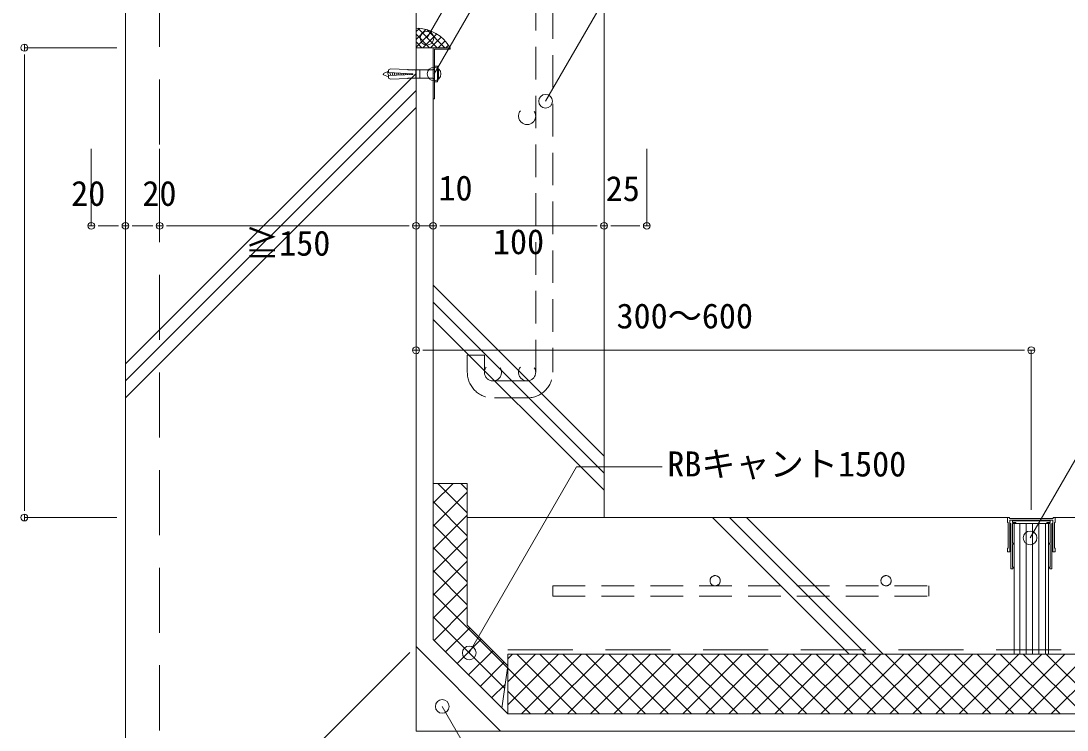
# Model space of a CAD drawing. Units: millimetres, scale not verified. Extents: x -1380 to 1380, y -955 to 955.
# Drawn here: x -631 to -19, y -409 to 6 of the extents above; entities that cross this region are included whole.
import ezdxf
from ezdxf.enums import TextEntityAlignment as Align

# ---------------------------------------------------------------- set-up
doc = ezdxf.new("R2010")
doc.units = ezdxf.units.MM
doc.header["$LTSCALE"] = 3
doc.linetypes.add('USER1', pattern=[19.05, 12.7, -6.35])
doc.linetypes.add('USER2', pattern=[9.525, 6.35, -3.175])
for name, color, linetype, lineweight in [('0-0_0', 7, 'Continuous', 9), ('0-1_HATCH', 9, 'Continuous', 18), ('0-3_KUTAI', 3, 'Continuous', 18), ('0-4_BOUSUI', 1, 'Continuous', 18), ('0-5_MOJI', 7, 'Continuous', 18), ('0-6_sunpo', 7, 'Continuous', 18), ('0-7_KANAMONO_SCREW', 4, 'Continuous', 18), ('0-8_dannnetu', 6, 'Continuous', 18), ('0-9_KANAMONO', 4, 'Continuous', 18), ('0-A_TENSEN', 4, 'USER2', 18), ('0-D_bousui2', 7, 'USER1', 9)]:
    doc.layers.add(name, color=color, linetype=linetype, lineweight=lineweight)
doc.styles.add('ＭＳ ゴシック', font='')
doc.styles.get('ＭＳ ゴシック').set_extended_font_data('MS Gothic')

# ---------------------------------------------------------------- blocks, each defined once
blk = doc.blocks.new('_DOT')
at = {"layer": '0-0_0'}
for p, q in [((-0.5, 0), (-1, 0)), ((0.25, 0), (-0.25, 0))]:
    blk.add_line(p, q, dxfattribs=at)
blk.add_circle((0, 0), 0.25, dxfattribs=at)

msp = doc.modelspace()

# ---------------------------------------------------------------- linework, layer by layer
at = {"layer": '0-1_HATCH'}
for p, q in [((-569.979, -194.984), (-399.979, -24.984)), ((-569.979, -204.984), (-399.979, -34.984)), ((-569.979, -214.984), (-399.979, -44.984)), ((-389.979, -149.002), (-289.979, -249.002)), ((-389.979, -159.002), (-289.979, -259.002)), ((-389.979, -169.002), (-289.979, -269.002)), ((-389.979, -276.629), (-378.334, -264.984)), ((-369.979, -282.19), (-387.184, -264.984)), ((-369.979, -268.719), (-373.714, -264.984)), ((-389.979, -290.099), (-369.979, -270.099)), ((-369.979, -295.66), (-389.979, -275.66)), ((-389.979, -303.57), (-369.979, -283.57)), ((-226.588, -284.984), (-146.588, -364.984)), ((-216.588, -284.984), (-136.588, -364.984)), ((-206.588, -284.984), (-126.588, -364.984)), ((-369.979, -309.131), (-389.979, -289.131)), ((-389.979, -317.04), (-369.979, -297.04)), ((-369.979, -322.601), (-389.979, -302.601)), ((-389.979, -330.511), (-369.979, -310.511)), ((-369.979, -336.071), (-389.979, -316.071)), ((-389.979, -343.981), (-369.979, -323.981)), ((-346.522, -372.998), (-389.979, -329.542)), ((-389.426, -356.898), (-369.979, -337.451)), ((-348.186, -384.805), (-389.979, -343.012)), ((-382.691, -363.633), (-368.548, -349.491)), ((-375.955, -370.368), (-361.813, -356.226)), ((-369.22, -377.104), (-355.078, -362.961)), ((-346.339, -367.693), (-343.631, -364.984)), ((-346.339, -381.164), (-330.16, -364.984)), ((-346.339, -394.634), (-316.69, -364.984)), ((-306.066, -399.984), (-341.066, -364.984)), ((-338.219, -399.984), (-303.219, -364.984)), ((-292.596, -399.984), (-327.596, -364.984)), ((-324.749, -399.984), (-289.749, -364.984)), ((-279.125, -399.984), (-314.125, -364.984)), ((-311.279, -399.984), (-276.279, -364.984)), ((-265.655, -399.984), (-300.655, -364.984)), ((-297.808, -399.984), (-262.808, -364.984)), ((-252.184, -399.984), (-287.184, -364.984)), ((-284.338, -399.984), (-249.338, -364.984)), ((-238.714, -399.984), (-273.714, -364.984)), ((-270.867, -399.984), (-235.867, -364.984)), ((-225.244, -399.984), (-260.244, -364.984)), ((-257.397, -399.984), (-222.397, -364.984)), ((-211.773, -399.984), (-246.773, -364.984)), ((-243.927, -399.984), (-208.927, -364.984)), ((-198.303, -399.984), (-233.303, -364.984)), ((-230.456, -399.984), (-195.456, -364.984)), ((-184.833, -399.984), (-219.833, -364.984)), ((-216.986, -399.984), (-181.986, -364.984)), ((-171.362, -399.984), (-206.362, -364.984)), ((-203.516, -399.984), (-168.516, -364.984)), ((-157.892, -399.984), (-192.892, -364.984)), ((-190.045, -399.984), (-155.045, -364.984)), ((-144.421, -399.984), (-179.421, -364.984)), ((-176.575, -399.984), (-141.575, -364.984)), ((-130.951, -399.984), (-165.951, -364.984)), ((-163.104, -399.984), (-128.104, -364.984)), ((-117.481, -399.984), (-152.481, -364.984)), ((-149.634, -399.984), (-114.634, -364.984)), ((-104.01, -399.984), (-139.01, -364.984)), ((-136.164, -399.984), (-101.164, -364.984)), ((-90.54, -399.984), (-125.54, -364.984)), ((-122.693, -399.984), (-87.693, -364.984)), ((-77.069, -399.984), (-112.069, -364.984)), ((-109.223, -399.984), (-74.223, -364.984)), ((-63.599, -399.984), (-98.599, -364.984)), ((-95.752, -399.984), (-60.752, -364.984)), ((-50.129, -399.984), (-85.129, -364.984)), ((-82.282, -399.984), (-47.282, -364.984)), ((-36.658, -399.984), (-71.658, -364.984)), ((-68.812, -399.984), (-33.812, -364.984)), ((-23.188, -399.984), (-58.188, -364.984)), ((-55.341, -399.984), (-20.341, -364.984)), ((-9.718, -399.984), (-44.718, -364.984)), ((-41.871, -399.984), (-6.871, -364.984)), ((3.753, -399.984), (-31.247, -364.984)), ((-28.401, -399.984), (6.599, -364.984)), ((-362.485, -383.839), (-348.343, -369.697)), ((-319.536, -399.984), (-346.339, -373.181)), ((-355.75, -390.574), (-347.892, -382.716)), ((-333.007, -399.984), (-346.339, -386.652))]:
    msp.add_line(p, q, dxfattribs=at)
at = {"layer": '0-3_KUTAI'}
for p, q in [((-569.979, 200.016), (-569.979, -659.984)), ((-289.979, -284.984), (-289.979, 200.016)), ((-53.979, -284.984), (-369.979, -284.984)), ((900.021, -284.984), (-25.979, -284.984)), ((-46.765, -364.984), (-46.765, -288.484)), ((-43.015, -364.984), (-43.015, -288.484)), ((-39.265, -364.984), (-39.265, -288.484)), ((-35.515, -364.984), (-35.515, -288.484)), ((-31.765, -364.984), (-31.765, -288.484)), ((-350.482, -409.984), (-399.979, -360.487))]:
    msp.add_line(p, q, dxfattribs=at)
at = {"layer": '0-3_KUTAI', "linetype": 'USER1'}
msp.add_line((-549.979, 200.016), (-549.979, -659.984), dxfattribs=at)
at = {"layer": '0-3_KUTAI'}
for points in [[(900.021, -409.984), (-399.979, -409.984), (-399.979, 40.016)], [(-49.979, -364.984), (-49.979, -288.484), (-29.979, -288.484), (-29.979, -364.984)]]:
    msp.add_lwpolyline(points, dxfattribs=at)
for points in [[(-27.479, -285.484), (-26.979, -284.984), (-25.979, -284.984), (-25.979, -287.984), (-26.479, -287.984), (-26.479, -302.984), (-25.979, -302.984), (-25.979, -304.984), (-27.479, -304.984), (-27.479, -286.484), (-52.479, -286.484), (-52.479, -304.984), (-53.979, -304.984), (-53.979, -302.984), (-53.479, -302.984), (-53.479, -287.984), (-53.979, -287.984), (-53.979, -284.984), (-52.979, -284.984), (-52.479, -285.484), (-39.979, -285.484)], [(-28.979, -286.984), (-28.979, -287.984), (-30.979, -287.984), (-30.979, -288.484), (-28.979, -288.484), (-28.979, -299.984), (-29.479, -299.984), (-28.979, -300.984), (-28.979, -313.984), (-29.479, -313.984), (-28.979, -314.984), (-27.979, -314.984), (-27.979, -288.484), (-27.479, -288.484), (-27.479, -286.484), (-52.479, -286.484), (-52.479, -288.484), (-51.979, -288.484), (-51.979, -314.984), (-50.979, -314.984), (-50.479, -313.984), (-50.979, -313.984), (-50.979, -300.984), (-50.479, -299.984), (-50.979, -299.984), (-50.979, -288.484), (-48.979, -288.484), (-48.979, -287.984), (-50.979, -287.984), (-50.979, -286.984)]]:
    msp.add_lwpolyline(points, close=True, dxfattribs=at)
at = {"layer": '0-4_BOUSUI'}
for p, q in [((-399.981, -0.577), (-398.047, 1.357)), ((-399.981, -5.067), (-394.173, 0.74)), ((-387.562, -9.984), (-398.95, 1.404)), ((-383.072, -9.984), (-393.663, 0.607)), ((-399.981, -9.557), (-390.808, -0.385)), ((-392.052, -9.984), (-399.981, -2.056)), ((-395.918, -9.984), (-387.841, -1.908)), ((-391.427, -9.984), (-385.219, -3.776)), ((-386.937, -9.984), (-382.917, -5.964)), ((-396.542, -9.984), (-399.981, -6.546)), ((-399.981, -9.984), (-389.981, -9.984)), ((-382.447, -9.984), (-380.932, -8.469))]:
    msp.add_line(p, q, dxfattribs=at)
msp.add_lwpolyline([(900.021, -399.984), (-346.339, -399.984), (-389.979, -356.345), (-389.979, -39.984)], dxfattribs=at)
msp.add_arc((-399.665, -21.28), 22.695, 29.84923, 90.79732, dxfattribs=at)
at = {"layer": '0-5_MOJI'}
for points in [[(-235.594, 145.08), (-307.259, 145.08), (-393.578, -4.429)], [(-237.382, 107.245), (-312.856, 107.245), (-389.404, -25.342)], [(-183.776, 71.117), (-259.25, 71.117), (-324.171, -41.331)], [(178.352, -4.077), (128.352, -4.077), (-40.725, -296.926)], [(-255.997, -255.346), (-305.997, -255.346), (-368.876, -364.256)], [(-266.736, -513.202), (-316.736, -513.202), (-384.648, -395.575)]]:
    msp.add_lwpolyline(points, dxfattribs=at)
for centre in [(-393.578, -4.429), (-389.404, -25.342), (-324.171, -41.331), (-40.725, -296.926), (-368.876, -364.256), (-384.648, -395.575)]:
    msp.add_circle(centre, 4, dxfattribs=at)
at = {"layer": '0-6_sunpo'}
for p, q in [((-574.979, -9.984), (-629.156, -9.984)), ((-629.156, -276.984), (-629.156, -17.984)), ((-589.979, -69.227), (-589.979, -114.227)), ((-569.979, -69.227), (-569.979, -114.227)), ((-569.979, -69.227), (-569.979, -114.227)), ((-549.979, -69.227), (-549.979, -114.227)), ((-549.979, -69.227), (-549.979, -114.227)), ((-399.979, -69.227), (-399.979, -114.227)), ((-399.979, -69.227), (-399.979, -114.227)), ((-389.979, -69.227), (-389.979, -114.227)), ((-389.979, -69.227), (-389.979, -114.227)), ((-289.979, -69.227), (-289.979, -114.227)), ((-289.979, -69.227), (-289.979, -114.227)), ((-264.979, -69.227), (-264.979, -114.227)), ((-581.979, -114.227), (-577.979, -114.227)), ((-561.979, -114.227), (-557.979, -114.227)), ((-541.979, -114.227), (-407.979, -114.227)), ((-407.979, -114.227), (-415.979, -114.227)), ((-399.979, -114.227), (-389.979, -114.227)), ((-381.979, -114.227), (-297.979, -114.227)), ((-381.979, -114.227), (-373.979, -114.227)), ((-281.979, -114.227), (-272.979, -114.227)), ((-399.979, -216.336), (-399.979, -187.087)), ((-391.979, -187.087), (-47.979, -187.087)), ((-39.979, -280.484), (-39.979, -187.087)), ((-574.979, -284.984), (-629.156, -284.984)), ((-403.515, -364.022), (-453.838, -414.346))]:
    msp.add_line(p, q, dxfattribs=at)
at = {"layer": '0-7_KANAMONO_SCREW'}
for p, q in [((-416.003, -23.79), (-418.923, -24.999)), ((-416.601, -24.037), (-416.003, -26.427)), ((-404.75, -22.756), (-414.855, -22.31)), ((-404.76, -22.964), (-404.75, -22.756)), ((-401.846, -23.093), (-404.76, -22.964)), ((-404.551, -22.973), (-404.542, -22.765)), ((-402.045, -22.875), (-404.542, -22.765)), ((-402.054, -23.083), (-402.045, -22.875)), ((-401.846, -23.093), (-401.837, -22.884)), ((-390.014, -22.884), (-401.837, -22.884)), ((-400.17, -22.884), (-400.17, -27.884)), ((-397.67, -22.884), (-397.67, -27.884)), ((-389.181, -20.801), (-389.181, -22.051)), ((-389.181, -20.801), (-387.514, -20.801)), ((-389.181, -22.051), (-389.181, -28.718)), ((-387.514, -20.801), (-387.514, -29.968)), ((-387.097, -21.843), (-387.514, -21.843)), ((-387.097, -28.926), (-387.097, -21.843)), ((-387.097, -21.843), (-386.889, -22.884)), ((-386.889, -27.884), (-386.889, -22.884)), ((-416.003, -26.979), (-418.923, -25.769)), ((-401.837, -25.176), (-416.003, -24.551)), ((-401.837, -25.593), (-416.003, -26.218)), ((-416.003, -26.218), (-416.003, -27.884)), ((-416.003, -27.884), (-414.855, -28.459)), ((-415.214, -24.586), (-414.819, -26.165)), ((-404.75, -28.013), (-414.855, -28.459)), ((-413.95, -24.642), (-413.582, -26.111)), ((-412.686, -24.697), (-412.346, -26.056)), ((-411.422, -24.753), (-411.11, -26.002)), ((-410.158, -24.809), (-409.873, -25.947)), ((-408.894, -24.865), (-408.637, -25.893)), ((-407.63, -24.92), (-407.401, -25.838)), ((-406.366, -24.976), (-406.164, -25.784)), ((-405.102, -25.032), (-404.928, -25.729)), ((-401.846, -27.676), (-404.76, -27.805)), ((-404.76, -27.805), (-404.75, -28.013)), ((-404.551, -27.796), (-404.542, -28.004)), ((-402.045, -27.894), (-404.542, -28.004)), ((-403.838, -25.088), (-403.691, -25.675)), ((-402.574, -25.144), (-402.455, -25.62)), ((-402.054, -27.685), (-402.045, -27.894)), ((-401.846, -27.676), (-401.837, -27.884)), ((-401.837, -25.176), (-401.837, -25.593)), ((-390.014, -27.884), (-401.837, -27.884)), ((-389.181, -28.718), (-389.181, -29.968)), ((-387.514, -29.968), (-389.181, -29.968)), ((-387.514, -28.926), (-387.097, -28.926)), ((-386.889, -27.884), (-387.097, -28.926))]:
    msp.add_line(p, q, dxfattribs=at)
msp.add_lwpolyline([(-416.003, -24.551), (-416.003, -22.884), (-414.855, -22.31)], dxfattribs=at)
for centre, radius, start, end in [((-390.014, -22.051), 0.833, 270, 0), ((-418.764, -25.384), 0.417, 112.5, 247.5), ((-390.014, -28.718), 0.833, 0, 90)]:
    msp.add_arc(centre, radius, start, end, dxfattribs=at)
at = {"layer": '0-8_dannnetu'}
for p, q in [((-369.979, -264.984), (-389.979, -264.984)), ((-346.339, -399.984), (-346.339, -364.984)), ((900.021, -364.984), (-346.339, -364.984)), ((-346.339, -371.7), (-349.833, -396.491))]:
    msp.add_line(p, q, dxfattribs=at)
msp.add_lwpolyline([(-346.339, -371.7), (-369.979, -348.06), (-369.979, -264.984)], dxfattribs=at)
at = {"layer": '0-9_KANAMONO'}
msp.add_lwpolyline([(-389.981, -9.984), (-389.981, -39.984), (-389.181, -39.984), (-389.181, -10.784), (-379.981, -10.784), (-379.981, -9.984)], close=True, dxfattribs=at)
at = {"layer": '0-A_TENSEN'}
for p, q in [((-329.979, -199.984), (-329.979, 100.016)), ((-319.979, 100.016), (-319.979, -199.984)), ((-369.979, -199.984), (-369.979, -189.984)), ((-354.979, -204.984), (-334.979, -204.984)), ((-334.979, -214.984), (-354.979, -214.984)), ((-319.979, -330.984), (-319.979, -324.984)), ((-319.979, -330.984), (-99.979, -330.984))]:
    msp.add_line(p, q, dxfattribs=at)
for points in [[(-369.979, -189.984), (-359.979, -189.984), (-359.979, -199.984)], [(-319.979, -324.984), (-99.979, -324.984), (-99.979, -330.984)]]:
    msp.add_lwpolyline(points, dxfattribs=at)
for centre, radius in [((-334.979, -49.984), 5), ((-354.979, -199.984), 5), ((-334.979, -199.984), 5), ((-224.979, -321.984), 3), ((-124.979, -321.984), 3)]:
    msp.add_circle(centre, radius, dxfattribs=at)
for centre, radius, start, end in [((-354.979, -199.984), 15, 180, 270), ((-354.979, -199.984), 5, 180, 270), ((-334.979, -199.984), 5, 270, 360), ((-334.979, -199.984), 15, 270, 360)]:
    msp.add_arc(centre, radius, start, end, dxfattribs=at)
at = {"layer": '0-D_bousui2'}
msp.add_line((-346.339, -362.484), (900.021, -362.484), dxfattribs=at)

# ---------------------------------------------------------------- block references
at = {"layer": '0-6_sunpo', "xscale": 8, "yscale": 8}
for p, rotation in [((-629.156, -9.984), 90), ((-589.979, -114.227), 180), ((-569.979, -114.227), 180), ((-549.979, -114.227), 180), ((-389.979, -114.227), 180), ((-389.979, -114.227), 180), ((-289.979, -114.227), 180), ((-399.979, -187.087), 180), ((-629.156, -284.984), 270)]:
    msp.add_blockref('_DOT', p, dxfattribs=dict(at, rotation=rotation))
for p in [(-569.979, -114.227), (-549.979, -114.227), (-399.979, -114.227), (-399.979, -114.227), (-289.979, -114.227), (-264.979, -114.227), (-39.979, -187.087)]:
    msp.add_blockref('_DOT', p, dxfattribs=at)

# ---------------------------------------------------------------- texts
at = {"layer": '0-5_MOJI', "style": 'ＭＳ ゴシック'}
msp.add_text('RBキャント1500', height=14.66, dxfattribs=at).set_placement((-252.997, -265.346), align=Align.BOTTOM_LEFT)
at = {"layer": '0-6_sunpo', "style": 'ＭＳ ゴシック'}
for s, p in [('10', (-386.849, -103.788)), ('25', (-288.981, -104.124)), ('20', (-601.744, -106.946)), ('20', (-560.089, -106.946)), ('≧150', (-499.979, -136.09)), ('100', (-354.979, -135.227)), ('300～600', (-282.654, -178.694))]:
    msp.add_text(s, height=14.66, dxfattribs=at).set_placement(p, align=Align.BOTTOM_LEFT)

doc.saveas('drawing.dxf')
